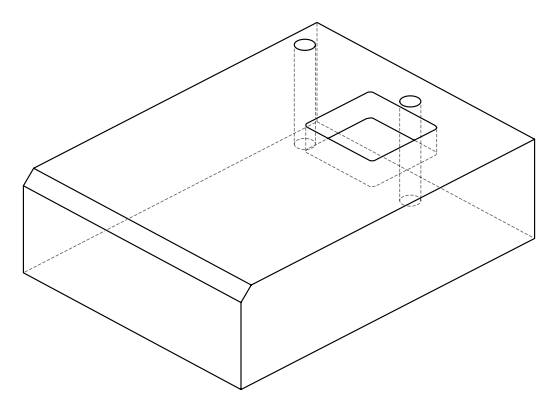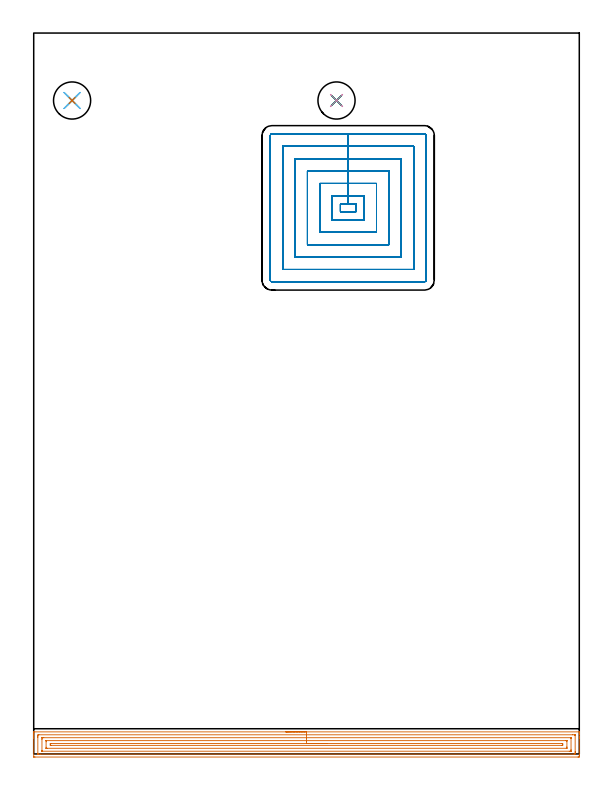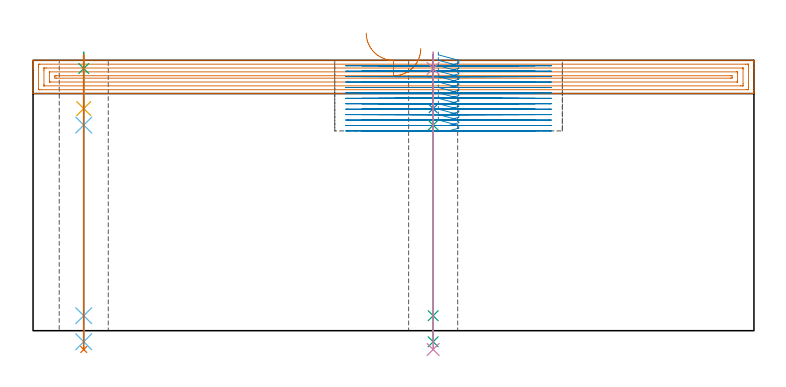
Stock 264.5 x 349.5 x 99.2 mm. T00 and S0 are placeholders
(PLAN: 10 operations, 8 tool changes, 42.7 min)
(1 AREA_MILL | FG_CHAMFER_SURFACE | UGT0205_001 | 10.79 min | 19687 mm3)
(2 MILL_RECTANGULAR_POCKET | POCKET_RECTANGULAR_STRAIGHT | NXT0201_009 | Follow Part, ap 2, ae 75% | 29.71 min | 171873 mm3)
(3 SPOT_DRILL | STEP1HOLE | NXT0321_9005460120000 | 0.05 min | 203 mm3)
(4 SPOT_DRILL_1 | STEP1HOLE_1 | NXT0321_9005460120000 | 0.05 min | 170 mm3)
(5 DRILL_BLIND_HOLE_INTO_CENTER | STEP1HOLE | NXT0301_089 | 0.08 min | 1603 mm3)
(6 GUN_DRILL_THROUGH_HOLE | STEP1HOLE | UGT0307_008 | 0.52 min | 7821 mm3)
(7 DRILL_TO_ENLARGE_THROUGH_HOLE | STEP1HOLE | UGT0301_046 | 0.43 min | 15590 mm3)
(8 DRILL_BLIND_HOLE_INTO_CENTER_1 | STEP1HOLE_1 | NXT0301_089 | 0.08 min | 1599 mm3)
(9 GUN_DRILL_THROUGH_HOLE_1 | STEP1HOLE_1 | UGT0307_008 | 0.52 min | 7841 mm3)
(10 DRILL_TO_ENLARGE_THROUGH_HOLE_1 | STEP1HOLE_1 | UGT0301_046 | 0.43 min | 15601 mm3)
(TOOL UGT0205_001 | Chamfer Mill 20 x 3 x 45 deg. | D20 FL50 Z2)
(TOOL NXT0201_009 | ENDMILL 8mm [2P460-0800-NA 1630] | D8 FL26 Z6)
(TOOL NXT0321_9005460120000 | NC Spot Drill, 142deg, 12mm, Carbide, Uncoated | D12 PA142 FL30 Z2)
(TOOL NXT0301_089 | Carbide Drill 11.8mm [860.1-1180-035A1-MM 2214] | D11.8 PA140 FL55 Z2)
(TOOL UGT0307_008 | Gun Drill 11 mm | D11 PA130 FL24 Z1)
(TOOL UGT0301_046 | Twist Drill 18 mm | D18 PA118 FL130 Z2)
(OP 1 AREA_MILL)
G17 G21 G94 G90
T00 M6
G54
G17 G0 G90 X122.25 Y10.7 S1061 M3
G43 Z109.2 H0
G94 G1 X122.288 Z108.328 F250.
X122.402 Z107.463
X122.591 Z106.612
X122.853 Z105.78
X123.187 Z104.974
X123.59 Z104.2
X124.058 Z103.464
X124.59 Z102.772
X125.179 Z102.129
X125.822 Z101.539
X126.514 Z101.008
X127.25 Z100.54
X128.024 Z100.137
X128.83 Z99.803
X129.662 Z99.541
X130.514 Z99.352
X131.378 Z99.238
X132.25 Z99.2
X264.34
X264.49 Y10.698 Z99.189
X264.497 Y10.56 Z99.053
X264.5 Y10.416 Z98.915
Y10.055 Z98.554
Y9.426 Z97.921
Y8.234 Z96.731
Y7.671 Z96.165
Y-0.508 Z87.989
X264.495 Y-1.104 Z87.393
X264.49 Y-1.492 Z87.005
X264.293 Y-1.496 Z87.002
X263.894 Y-1.5 Z87.
X0.606
X0.111 Y-1.495 Z87.003
X0.01 Y-1.492 Z87.006
X0. Y-1.385 Z87.112
Y7.671 Z96.165
Y8.234 Z96.731
Y8.549 Z97.045
Y9.112 Z97.608
Y9.426 Z97.921
Y10.055 Z98.554
Y10.416 Z98.915
X0.003 Y10.56 Z99.053
X0.01 Y10.698 Z99.189
X0.16 Y10.7 Z99.2
X132.25
Y9.286 Z97.786
X261.359
X262.109 Y9.285 Z97.785
X262.254 Y9.283 Z97.783
X262.457 Y9.279 Z97.779
X262.491 Y9.271 Z97.771
X262.495 Y9.244 Z97.744
X262.497 Y9.216 Z97.716
X262.5 Y9.042 Z97.542
Y1.144 Z89.644
X262.497 Y0.651 Z89.151
X262.492 Y0.275 Z88.775
X262.474 Y-0.079 Z88.421
X262.109 Y-0.084 Z88.416
X261.965 Y-0.085 Z88.415
X3.141 Y-0.086 Z88.414
X2.391 Y-0.085 Z88.415
X2.246 Y-0.084 Z88.416
X2.043 Y-0.079 Z88.421
X2.009 Y-0.071 Z88.429
X2.005 Y-0.044 Z88.456
X2.003 Y-0.016 Z88.484
X2. Y0.158 Z88.658
Y8.056 Z96.556
X2.003 Y8.549 Z97.049
X2.008 Y8.925 Z97.425
X2.026 Y9.279 Z97.779
X2.391 Y9.284 Z97.784
X2.535 Y9.285 Z97.785
X132.25 Y9.286 Z97.786
Y7.871 Z96.371
X260.392
X260.446 Y7.869 Z96.369
X260.48 Y7.865 Z96.365
X260.49 Y7.863 Z96.363
X260.492 Y7.844 Z96.344
X260.498 Y7.671 Z96.171
X260.5 Y7.498 Z95.998
Y2.233 Z90.733
X260.498 Y1.529 Z90.029
X260.495 Y1.36 Z89.86
X260.49 Y1.337 Z89.837
X260.475 Y1.334 Z89.834
X260.426 Y1.331 Z89.831
X260.324 Y1.33 Z89.83
X259.635 Y1.328 Z89.828
X4.108 Y1.329 Z89.829
X4.054 Y1.331 Z89.831
X4.02 Y1.335 Z89.835
X4.01 Y1.337 Z89.837
X4.008 Y1.356 Z89.856
X4.002 Y1.529 Z90.029
X4. Y1.702 Z90.202
Y6.967 Z95.467
X4.002 Y7.671 Z96.171
X4.005 Y7.84 Z96.34
X4.01 Y7.863 Z96.363
X4.025 Y7.865 Z96.365
X4.074 Y7.869 Z96.369
X4.176 Y7.87 Z96.37
X4.865 Y7.871 Z96.371
X132.25
Y6.457 Z94.957
X257.989
X258.37 Y6.456 Z94.956
X258.445 Y6.455 Z94.955
X258.478 Y6.451 Z94.951
X258.49 Y6.449 Z94.949
X258.492 Y6.43 Z94.93
X258.496 Y6.335 Z94.835
X258.5 Y5.955 Z94.455
Y3.322 Z91.822
Y3.284 Z91.784
X258.493 Y2.864 Z91.364
X258.49 Y2.761 Z91.261
X258.479 Y2.749 Z91.249
X258.446 Y2.747 Z91.247
X258.38 Y2.745 Z91.245
X258.196 Y2.743 Z91.243
X6.511
X6.13 Y2.744 Z91.244
X6.055 Y2.745 Z91.245
X6.022 Y2.748 Z91.248
X6.01 Y2.751 Z91.251
X6.008 Y2.77 Z91.27
X6.004 Y2.865 Z91.365
X6. Y3.245 Z91.745
Y5.916 Z94.416
X6.003 Y6.336 Z94.836
X6.007 Y6.44 Z94.94
X6.01 Y6.449 Z94.949
X6.017 Y6.451 Z94.951
X6.053 Y6.455 Z94.955
X6.12 Y6.456 Z94.956
X132.25 Y6.457 Z94.957
Y5.043 Z93.543
X255.857
X256.49 Y5.039 Z93.539
X256.495 Y4.416 Z92.916
X256.49 Y4.161 Z92.661
X255.866 Y4.157 Z92.657
X8.643
X8.01 Y4.161 Z92.661
X8.005 Y4.784 Z93.284
X8.01 Y5.039 Z93.539
X8.634 Y5.043 Z93.543
X132.25
X133.122 Z93.581
X133.986 Z93.695
X134.838 Z93.884
X135.67 Z94.146
X136.476 Z94.48
X137.25 Z94.883
X137.986 Z95.352
X138.678 Z95.883
X139.321 Z96.472
X139.91 Z97.115
X140.442 Z97.807
X140.91 Z98.543
X141.313 Z99.317
X141.647 Z100.123
X141.909 Z100.955
X142.098 Z101.807
X142.212 Z102.672
X142.25 Z103.543
G0 Z109.2
M5
M2
(OP 2 MILL_RECTANGULAR_POCKET)
G17 G21 G94 G90
T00 M6
G54
G17 G0 G90 X148.7 Y266.582 S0 M3
G43 Z109.2 H1
Z102.2
G94 G1 Y262.9 Z101.213 F250.
X156.2 Z99.204
Y266.6 Z98.212
X152.45 Z97.208
X148.7 F500.
Y262.9
X156.2
Y266.6
X152.45
Y270.6
X144.7
Y258.9
X160.2
Y270.6
X152.45
Y276.6
X138.7
Y252.9
X166.2
Y276.6
X152.45
Y282.6
X132.7
Y246.9
X172.2
Y282.6
X152.45
Y288.6
X126.7
Y240.9
X178.2
Y288.6
X152.45
Y294.6
X120.7
Y234.9
X184.2
Y294.6
X152.45
Y300.6
X115.5
G3 X114.7 Y299.8 R0.8
G1 Y229.7
G3 X115.5 Y228.9 R0.8
G1 X189.4
G3 X190.2 Y229.7 R0.8
G1 Y299.8
G3 X189.4 Y300.6 R0.8
G1 X152.45
X151.45
G0 X148.7 Y266.582 Z100.208
G1 Y262.9 Z99.221 F250.
X156.2 Z97.212
Y266.6 Z96.22
X152.45 Z95.215
X148.7 F500.
Y262.9
X156.2
Y266.6
X152.45
Y270.6
X144.7
Y258.9
X160.2
Y270.6
X152.45
Y276.6
X138.7
Y252.9
X166.2
Y276.6
X152.45
Y282.6
X132.7
Y246.9
X172.2
Y282.6
X152.45
Y288.6
X126.7
Y240.9
X178.2
Y288.6
X152.45
Y294.6
X120.7
Y234.9
X184.2
Y294.6
X152.45
Y300.6
X115.5
G3 X114.7 Y299.8 R0.8
G1 Y229.7
G3 X115.5 Y228.9 R0.8
G1 X189.4
G3 X190.2 Y229.7 R0.8
G1 Y299.8
G3 X189.4 Y300.6 R0.8
G1 X152.45
X151.45
G0 X148.7 Y266.582 Z98.215
G1 Y262.9 Z97.229 F250.
X156.2 Z95.219
Y266.6 Z94.228
X152.45 Z93.223
X148.7 F500.
Y262.9
X156.2
Y266.6
X152.45
Y270.6
X144.7
Y258.9
X160.2
Y270.6
X152.45
Y276.6
X138.7
Y252.9
X166.2
Y276.6
X152.45
Y282.6
X132.7
Y246.9
X172.2
Y282.6
X152.45
Y288.6
X126.7
Y240.9
X178.2
Y288.6
X152.45
Y294.6
X120.7
Y234.9
X184.2
Y294.6
X152.45
Y300.6
X115.5
G3 X114.7 Y299.8 R0.8
G1 Y229.7
G3 X115.5 Y228.9 R0.8
G1 X189.4
G3 X190.2 Y229.7 R0.8
G1 Y299.8
G3 X189.4 Y300.6 R0.8
G1 X152.45
X151.45
G0 X148.7 Y266.582 Z96.223
G1 Y262.9 Z95.237 F250.
X156.2 Z93.227
Y266.6 Z92.236
X152.45 Z91.231
X148.7 F500.
Y262.9
X156.2
Y266.6
X152.45
Y270.6
X144.7
Y258.9
X160.2
Y270.6
X152.45
Y276.6
X138.7
Y252.9
X166.2
Y276.6
X152.45
Y282.6
X132.7
Y246.9
X172.2
Y282.6
X152.45
Y288.6
X126.7
Y240.9
X178.2
Y288.6
X152.45
Y294.6
X120.7
Y234.9
X184.2
Y294.6
X152.45
Y300.6
X115.5
G3 X114.7 Y299.8 R0.8
G1 Y229.7
G3 X115.5 Y228.9 R0.8
G1 X189.4
G3 X190.2 Y229.7 R0.8
G1 Y299.8
G3 X189.4 Y300.6 R0.8
G1 X152.45
X151.45
G0 X148.7 Y266.582 Z94.231
G1 Y262.9 Z93.244 F250.
X156.2 Z91.235
Y266.6 Z90.243
X152.45 Z89.238
X148.7 F500.
Y262.9
X156.2
Y266.6
X152.45
Y270.6
X144.7
Y258.9
X160.2
Y270.6
X152.45
Y276.6
X138.7
Y252.9
X166.2
Y276.6
X152.45
Y282.6
X132.7
Y246.9
X172.2
Y282.6
X152.45
Y288.6
X126.7
Y240.9
X178.2
Y288.6
X152.45
Y294.6
X120.7
Y234.9
X184.2
Y294.6
X152.45
Y300.6
X115.5
G3 X114.7 Y299.8 R0.8
G1 Y229.7
G3 X115.5 Y228.9 R0.8
G1 X189.4
G3 X190.2 Y229.7 R0.8
G1 Y299.8
G3 X189.4 Y300.6 R0.8
G1 X152.45
X151.45
G0 X148.7 Y266.582 Z92.238
G1 Y262.9 Z91.252 F250.
X156.2 Z89.242
Y266.6 Z88.251
X152.45 Z87.246
X148.7 F500.
Y262.9
X156.2
Y266.6
X152.45
Y270.6
X144.7
Y258.9
X160.2
Y270.6
X152.45
Y276.6
X138.7
Y252.9
X166.2
Y276.6
X152.45
Y282.6
X132.7
Y246.9
X172.2
Y282.6
X152.45
Y288.6
X126.7
Y240.9
X178.2
Y288.6
X152.45
Y294.6
X120.7
Y234.9
X184.2
Y294.6
X152.45
Y300.6
X115.5
G3 X114.7 Y299.8 R0.8
G1 Y229.7
G3 X115.5 Y228.9 R0.8
G1 X189.4
G3 X190.2 Y229.7 R0.8
G1 Y299.8
G3 X189.4 Y300.6 R0.8
G1 X152.45
X151.45
G0 X148.7 Y266.582 Z90.246
G1 Y262.9 Z89.26 F250.
X156.2 Z87.25
Y266.6 Z86.259
X152.45 Z85.254
X148.7 F500.
Y262.9
X156.2
Y266.6
X152.45
Y270.6
X144.7
Y258.9
X160.2
Y270.6
X152.45
Y276.6
X138.7
Y252.9
X166.2
Y276.6
X152.45
Y282.6
X132.7
Y246.9
X172.2
Y282.6
X152.45
Y288.6
X126.7
Y240.9
X178.2
Y288.6
X152.45
Y294.6
X120.7
Y234.9
X184.2
Y294.6
X152.45
Y300.6
X115.5
G3 X114.7 Y299.8 R0.8
G1 Y229.7
G3 X115.5 Y228.9 R0.8
G1 X189.4
G3 X190.2 Y229.7 R0.8
G1 Y299.8
G3 X189.4 Y300.6 R0.8
G1 X152.45
X151.45
G0 X148.7 Y266.582 Z88.254
G1 Y262.9 Z87.267 F250.
X156.2 Z85.258
Y266.6 Z84.266
X152.45 Z83.262
X148.7 F500.
Y262.9
X156.2
Y266.6
X152.45
Y270.6
X144.7
Y258.9
X160.2
Y270.6
X152.45
Y276.6
X138.7
Y252.9
X166.2
Y276.6
X152.45
Y282.6
X132.7
Y246.9
X172.2
Y282.6
X152.45
Y288.6
X126.7
Y240.9
X178.2
Y288.6
X152.45
Y294.6
X120.7
Y234.9
X184.2
Y294.6
X152.45
Y300.6
X115.5
G3 X114.7 Y299.8 R0.8
G1 Y229.7
G3 X115.5 Y228.9 R0.8
G1 X189.4
G3 X190.2 Y229.7 R0.8
G1 Y299.8
G3 X189.4 Y300.6 R0.8
G1 X152.45
X151.45
G0 X148.7 Y266.582 Z86.262
G1 Y262.9 Z85.275 F250.
X156.2 Z83.265
Y266.6 Z82.274
X152.45 Z81.269
X148.7 F500.
Y262.9
X156.2
Y266.6
X152.45
Y270.6
X144.7
Y258.9
X160.2
Y270.6
X152.45
Y276.6
X138.7
Y252.9
X166.2
Y276.6
X152.45
Y282.6
X132.7
Y246.9
X172.2
Y282.6
X152.45
Y288.6
X126.7
Y240.9
X178.2
Y288.6
X152.45
Y294.6
X120.7
Y234.9
X184.2
Y294.6
X152.45
Y300.6
X115.5
G3 X114.7 Y299.8 R0.8
G1 Y229.7
G3 X115.5 Y228.9 R0.8
G1 X189.4
G3 X190.2 Y229.7 R0.8
G1 Y299.8
G3 X189.4 Y300.6 R0.8
G1 X152.45
X151.45
G0 X148.7 Y266.582 Z84.269
G1 Y262.9 Z83.283 F250.
X156.2 Z81.273
Y266.6 Z80.282
X152.45 Z79.277
X148.7 F500.
Y262.9
X156.2
Y266.6
X152.45
Y270.6
X144.7
Y258.9
X160.2
Y270.6
X152.45
Y276.6
X138.7
Y252.9
X166.2
Y276.6
X152.45
Y282.6
X132.7
Y246.9
X172.2
Y282.6
X152.45
Y288.6
X126.7
Y240.9
X178.2
Y288.6
X152.45
Y294.6
X120.7
Y234.9
X184.2
Y294.6
X152.45
Y300.6
X115.5
G3 X114.7 Y299.8 R0.8
G1 Y229.7
G3 X115.5 Y228.9 R0.8
G1 X189.4
G3 X190.2 Y229.7 R0.8
G1 Y299.8
G3 X189.4 Y300.6 R0.8
G1 X152.45
X151.45
G0 X148.7 Y266.582 Z82.277
G1 Y262.9 Z81.29 F250.
X156.2 Z79.281
Y266.6 Z78.289
X152.45 Z77.285
X148.7 F500.
Y262.9
X156.2
Y266.6
X152.45
Y270.6
X144.7
Y258.9
X160.2
Y270.6
X152.45
Y276.6
X138.7
Y252.9
X166.2
Y276.6
X152.45
Y282.6
X132.7
Y246.9
X172.2
Y282.6
X152.45
Y288.6
X126.7
Y240.9
X178.2
Y288.6
X152.45
Y294.6
X120.7
Y234.9
X184.2
Y294.6
X152.45
Y300.6
X115.5
G3 X114.7 Y299.8 R0.8
G1 Y229.7
G3 X115.5 Y228.9 R0.8
G1 X189.4
G3 X190.2 Y229.7 R0.8
G1 Y299.8
G3 X189.4 Y300.6 R0.8
G1 X152.45
X151.45
G0 X148.7 Y266.582 Z80.285
G1 Y262.9 Z79.298 F250.
X156.2 Z77.289
Y266.6 Z76.297
X152.45 Z75.292
X148.7 F500.
Y262.9
X156.2
Y266.6
X152.45
Y270.6
X144.7
Y258.9
X160.2
Y270.6
X152.45
Y276.6
X138.7
Y252.9
X166.2
Y276.6
X152.45
Y282.6
X132.7
Y246.9
X172.2
Y282.6
X152.45
Y288.6
X126.7
Y240.9
X178.2
Y288.6
X152.45
Y294.6
X120.7
Y234.9
X184.2
Y294.6
X152.45
Y300.6
X115.5
G3 X114.7 Y299.8 R0.8
G1 Y229.7
G3 X115.5 Y228.9 R0.8
G1 X189.4
G3 X190.2 Y229.7 R0.8
G1 Y299.8
G3 X189.4 Y300.6 R0.8
G1 X152.45
X151.45
G0 X148.7 Y266.582 Z78.292
G1 Y262.9 Z77.306 F250.
X156.2 Z75.296
Y266.6 Z74.305
X152.45 Z73.3
X148.7 F500.
Y262.9
X156.2
Y266.6
X152.45
Y270.6
X144.7
Y258.9
X160.2
Y270.6
X152.45
Y276.6
X138.7
Y252.9
X166.2
Y276.6
X152.45
Y282.6
X132.7
Y246.9
X172.2
Y282.6
X152.45
Y288.6
X126.7
Y240.9
X178.2
Y288.6
X152.45
Y294.6
X120.7
Y234.9
X184.2
Y294.6
X152.45
Y300.6
X115.5
G3 X114.7 Y299.8 R0.8
G1 Y229.7
G3 X115.5 Y228.9 R0.8
G1 X189.4
G3 X190.2 Y229.7 R0.8
G1 Y299.8
G3 X189.4 Y300.6 R0.8
G1 X152.45
X151.45
G0 Z109.2
M5
M2
(OP 3 SPOT_DRILL)
G17 G21 G94 G90
T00 M6
G54
G17 G0 G90 X18.6 Y316.8 S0 M3
G43 Z109.2 H0
G94 G81 G98 Z96.2 F250. R102.2
G80
M5
M2
(OP 4 SPOT_DRILL_1)
G17 G21 G94 G90
T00 M6
G54
G17 G0 G90 X146.8 Y316.8 S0 M3
G43 Z109.2 H0
G94 G81 G98 Z96.2 F250. R102.2
G80
M5
M2
(OP 5 DRILL_BLIND_HOLE_INTO_CENTER)
G17 G21 G94 G90
T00 M6
G54
G17 G0 G90 X18.6 Y316.8 S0 M3
G43 Z109.2 H1
G94 G81 G98 Z81.5 F250. R101.2
G80
M5
M2
(OP 6 GUN_DRILL_THROUGH_HOLE)
G17 G21 G94 G90
T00 M6
G54
G17 G0 G90 X18.6 Y316.8 M8
G43 Z109.2 H0
Z94.977
S716 M3
G94 G1 Z75.437 F125. M26
G4 X.084
Z5.5 F250.
G4 X.084
Z-4.065 F125.
G4 X.084
M5
M9
G0 Z94.977
Z109.2
M2
(OP 7 DRILL_TO_ENLARGE_THROUGH_HOLE)
G17 G21 G94 G90
T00 M6
G54
G17 G0 G90 X18.6 Y316.8 S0 M3
G43 Z109.2 H0
G94 G73 G98 Z-6.908 F250. Q17.685 R101.2
G80
M5
M2
(OP 8 DRILL_BLIND_HOLE_INTO_CENTER_1)
G17 G21 G94 G90
T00 M6
G54
G17 G0 G90 X146.8 Y316.8 S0 M3
G43 Z109.2 H1
G94 G81 G98 Z81.5 F250. R101.2
G80
M5
M2
(OP 9 GUN_DRILL_THROUGH_HOLE_1)
G17 G21 G94 G90
T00 M6
G54
G17 G0 G90 X146.8 Y316.8 M8
G43 Z109.2 H0
Z94.977
S716 M3
G94 G1 Z75.437 F125. M26
G4 X.084
Z5.5 F250.
G4 X.084
Z-4.065 F125.
G4 X.084
M5
M9
G0 Z94.977
Z109.2
M2
(OP 10 DRILL_TO_ENLARGE_THROUGH_HOLE_1)
G17 G21 G94 G90
T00 M6
G54
G17 G0 G90 X146.8 Y316.8 S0 M3
G43 Z109.2 H0
G94 G73 G98 Z-6.908 F250. Q17.685 R101.2
G80
M5
M2
